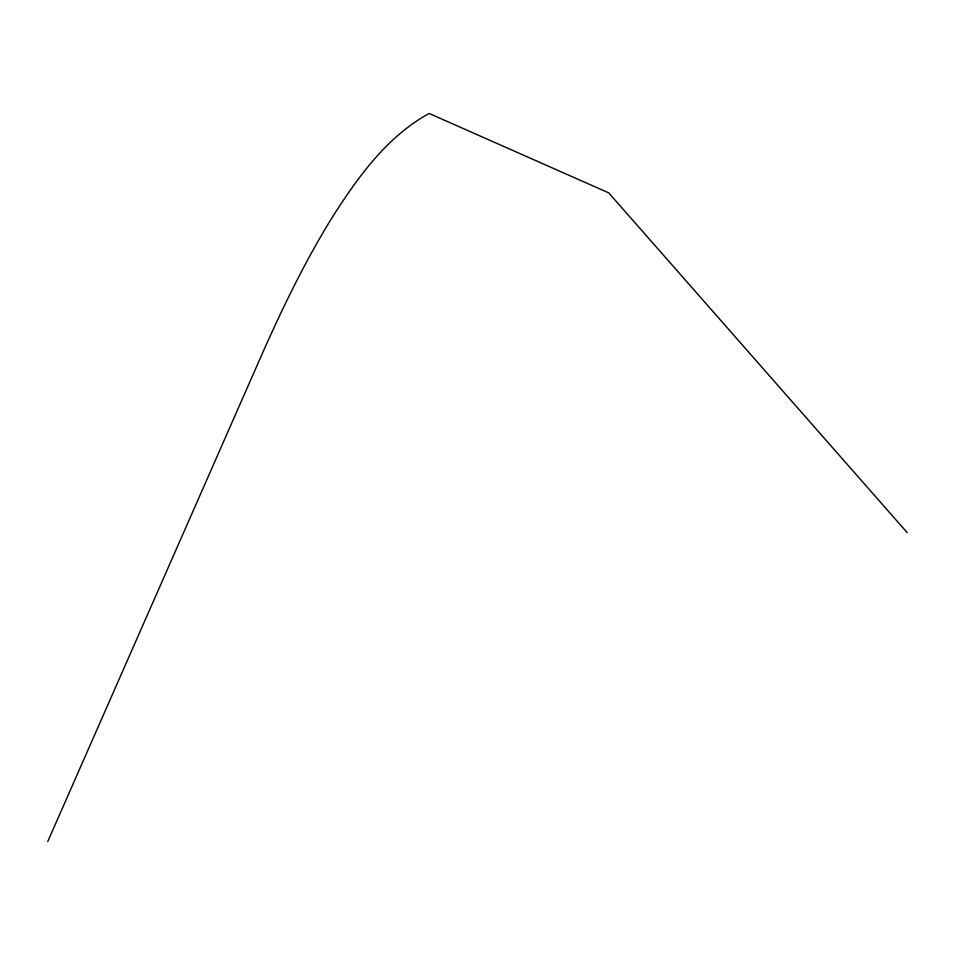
<?xml version="1.0" encoding="UTF-8"?>
<svg xmlns="http://www.w3.org/2000/svg" width="955" height="955" viewBox="0 0 955 955"><rect width="100%" height="100%" fill="white"/><g stroke="black" fill="none" stroke-linecap="round" stroke-linejoin="round"><path stroke-width="1.43" d="M47.75 841.534L263.377 351.142C284.124 304.573 306.531 258.578 333.546 215.281C358.758 176.114 387.432 136.279 429.177 113.466L608.765 192.886L907.25 532.687"/></g></svg>
